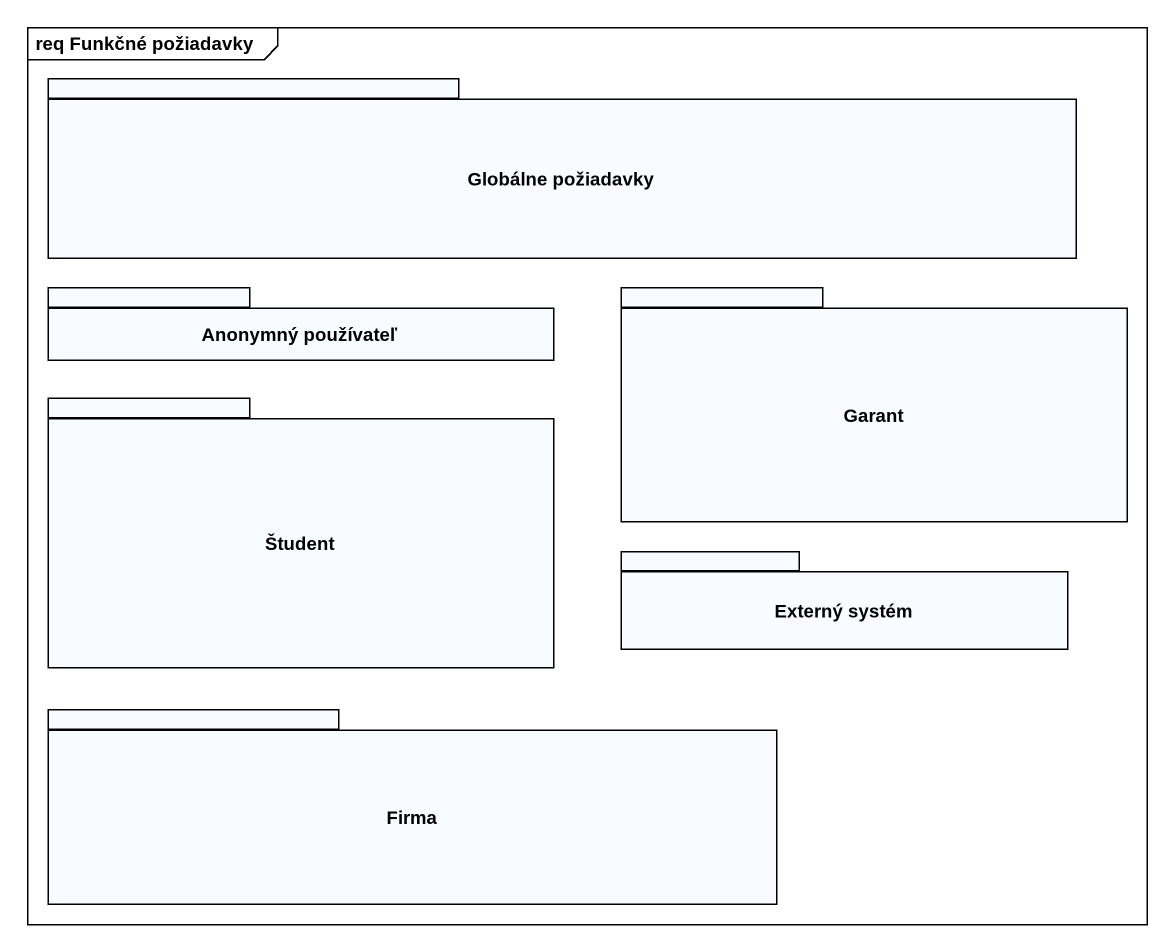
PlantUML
@startuml
mainframe req Funkčné požiadavky
package "Globálne požiadavky" as Globálne_požiadavky {
}
package "Anonymný používateľ" as Anonymný_používateľ {
}
package Garant {
}
package Študent {
}
package "Externý systém" as Externý_systém {
}
package Firma {
}
@enduml
